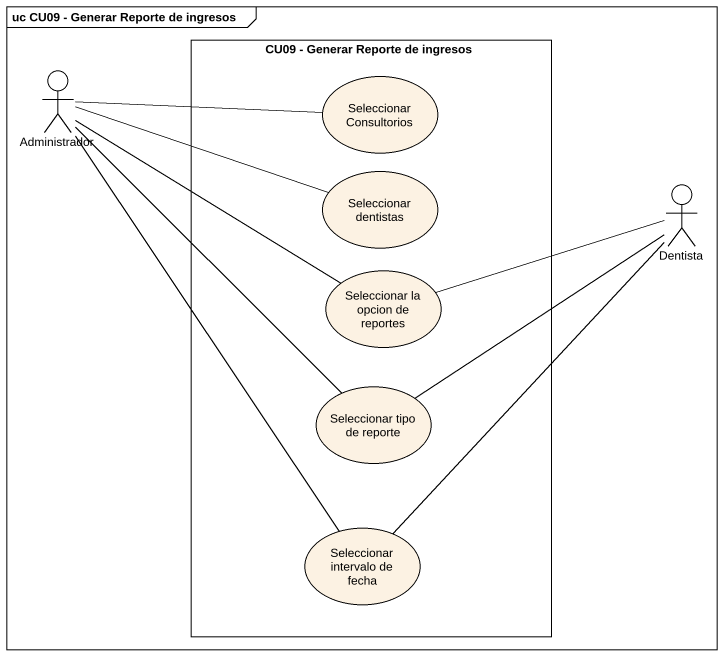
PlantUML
@startuml
mainframe uc CU09 - Generar Reporte de ingresos
rectangle "CU09 - Generar Reporte de ingresos" as CU09_Generar_Reporte_de {
  usecase "Seleccionar Consultorios" as Seleccionar_Consultorios
  usecase "Seleccionar dentistas" as Seleccionar_dentistas
  usecase "Seleccionar la opcion de reportes" as Seleccionar_la_opcion_de
  usecase "Seleccionar tipo de reporte" as Seleccionar_tipo_de_reporte
  usecase "Seleccionar intervalo de fecha" as Seleccionar_intervalo_de
}
actor Administrador
actor Dentista
Administrador -right- Seleccionar_Consultorios
Administrador -right- Seleccionar_dentistas
Administrador -right- Seleccionar_la_opcion_de
Administrador -- Seleccionar_tipo_de_reporte
Administrador -- Seleccionar_intervalo_de
Dentista -left- Seleccionar_la_opcion_de
Dentista -- Seleccionar_tipo_de_reporte
Dentista -- Seleccionar_intervalo_de
@enduml
